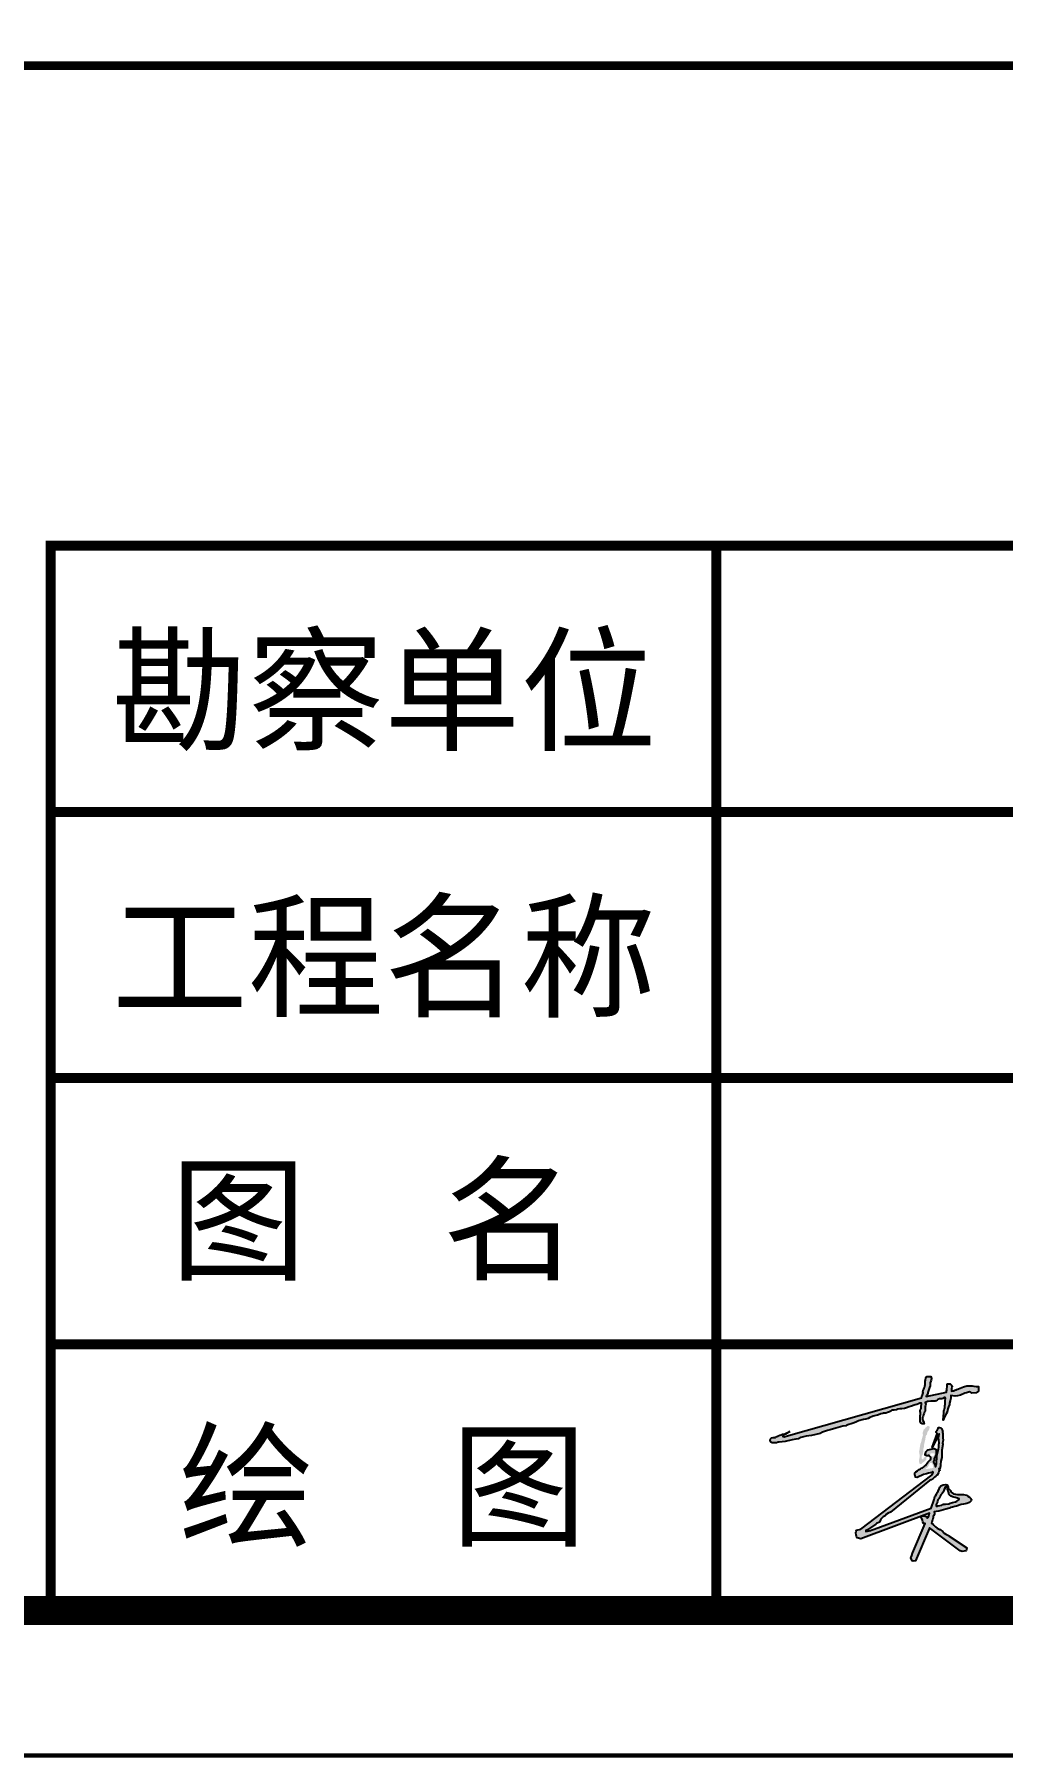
# Model space of a CAD drawing. Header units: millimetres. Extents: x -255 to 9196, y 129 to 426.
# Drawn here: x 7716.1 to 7749.5, y 129.3 to 188.8 of the extents above; entities that cross this region are included whole.
import ezdxf

# ---------------------------------------------------------------- set-up
doc = ezdxf.new("R2010")
doc.units = ezdxf.units.MM
doc.layers.add('不打印', color=7, linetype='Continuous', plot=False)
doc.layers.add('地质-图框', color=7, linetype='Continuous')
doc.layers.add('地质-标注栏', color=7, linetype='Continuous')
doc.styles.get("Standard").update_dxf_attribs({"font": 'simfang_0.ttf', "height": 2.5})

msp = doc.modelspace()

# ---------------------------------------------------------------- hatches: boundary and pattern name
h = msp.add_hatch(color=256)
h.paths.add_polyline_path([(7745.12, 141.081), (7745.186, 141.087), (7745.218, 141.097), (7745.297, 141.131), (7745.369, 141.15), (7745.394, 141.153), (7745.473, 141.16), (7745.533, 141.182), (7745.593, 141.197), (7745.646, 141.223), (7745.669, 141.245), (7745.706, 141.257), (7745.76, 141.263), (7745.842, 141.273), (7745.889, 141.289), (7745.958, 141.302), (7746.024, 141.309), (7746.12, 141.32), (7746.213, 141.35), (7746.246, 141.365), (7746.386, 141.413), (7746.412, 141.424), (7746.483, 141.45), (7746.538, 141.453), (7746.601, 141.479), (7746.649, 141.498), (7746.697, 141.501), (7746.697, 141.461), (7746.697, 141.435), (7746.693, 141.42), (7746.693, 141.391), (7746.693, 141.361), (7746.686, 141.32), (7746.667, 141.291), (7746.66, 141.25), (7746.66, 141.217), (7746.664, 141.18), (7746.664, 141.154), (7746.664, 141.121), (7746.66, 141.066), (7746.66, 141.04), (7746.66, 140.995), (7746.653, 140.97), (7746.653, 140.929), (7746.66, 140.848), (7746.684, 140.814), (7746.723, 140.786), (7746.766, 140.786), (7746.795, 140.788), (7746.766, 140.867), (7746.742, 140.929), (7746.742, 140.972), (7746.742, 141.005), (7746.756, 141.058), (7746.77, 141.096), (7746.785, 141.13), (7746.794, 141.158), (7746.809, 141.201), (7746.828, 141.225), (7746.833, 141.264), (7746.833, 141.278), (7746.833, 141.345), (7746.833, 141.383), (7746.837, 141.416), (7746.847, 141.464), (7746.828, 141.522), (7746.866, 141.541), (7746.909, 141.555), (7746.938, 141.56), (7747.019, 141.569), (7747.11, 141.569), (7747.172, 141.574), (7747.21, 141.579), (7747.239, 141.603), (7747.268, 141.627), (7747.325, 141.646), (7747.406, 141.655), (7747.44, 141.665), (7747.497, 141.694), (7747.516, 141.698), (7747.531, 141.675), (7747.521, 141.584), (7747.521, 141.526), (7747.521, 141.469), (7747.507, 141.412), (7747.507, 141.373), (7747.507, 141.33), (7747.488, 141.283), (7747.473, 141.221), (7747.478, 141.163), (7747.445, 140.919), (7747.469, 140.977), (7747.507, 141.044), (7747.555, 141.134), (7747.588, 141.192), (7747.617, 141.307), (7747.636, 141.373), (7747.665, 141.459), (7747.674, 141.507), (7747.689, 141.584), (7747.713, 141.679), (7747.717, 141.77), (7747.784, 141.756), (7747.863, 141.739), (7747.947, 141.756), (7748.043, 141.775), (7748.195, 141.846), (7748.253, 141.861), (7748.363, 141.89), (7748.439, 141.847), (7748.593, 141.861), (7748.67, 141.918), (7748.669, 141.995), (7748.668, 142.077), (7748.592, 142.083), (7748.506, 142.09), (7748.449, 142.095), (7748.377, 142.095), (7748.267, 142.095), (7748.153, 142.07), (7748.095, 142.047), (7747.979, 142.001), (7747.959, 141.989), (7747.944, 141.98), (7747.907, 141.965), (7747.883, 141.959), (7747.857, 141.948), (7747.833, 141.943), (7747.825, 141.926), (7747.782, 141.932), (7747.764, 141.924), (7747.739, 141.912), (7747.739, 141.925), (7747.739, 141.963), (7747.741, 142.006), (7747.748, 142.032), (7747.763, 142.092), (7747.741, 142.118), (7747.695, 142.17), (7747.627, 142.168), (7747.597, 142.167), (7747.593, 142.142), (7747.586, 142.089), (7747.584, 142.066), (7747.579, 142.001), (7747.579, 141.954), (7747.562, 141.913), (7747.56, 141.882), (7746.868, 141.737), (7746.879, 141.761), (7746.893, 141.794), (7746.917, 141.842), (7746.926, 141.868), (7746.943, 141.935), (7746.962, 142.008), (7746.974, 142.042), (7746.996, 142.106), (7747, 142.166), (7747.005, 142.199), (7747.019, 142.263), (7747.034, 142.296), (7747.046, 142.349), (7747.034, 142.385), (7747.019, 142.423), (7747, 142.423), (7746.96, 142.423), (7746.922, 142.423), (7746.895, 142.423), (7746.859, 142.402), (7746.853, 142.363), (7746.845, 142.32), (7746.843, 142.292), (7746.834, 142.256), (7746.834, 142.218), (7746.834, 142.189), (7746.834, 142.149), (7746.815, 142.092), (7746.8, 142.044), (7746.798, 142.016), (7746.788, 141.985), (7746.764, 141.937), (7746.75, 141.899), (7746.765, 141.859), (7746.736, 141.792), (7746.719, 141.755), (7746.712, 141.728), (7746.699, 141.681), (7742.032, 140.366), (7741.992, 140.351), (7741.958, 140.338), (7741.91, 140.35), (7741.929, 140.37), (7741.954, 140.396), (7741.976, 140.418), (7742.007, 140.437), (7742.151, 140.529), (7741.985, 140.442), (7741.907, 140.43), (7741.855, 140.405), (7741.811, 140.393), (7741.755, 140.374), (7741.746, 140.368), (7741.678, 140.334), (7741.656, 140.321), (7741.609, 140.312), (7741.575, 140.321), (7741.526, 140.309), (7741.488, 140.265), (7741.482, 140.228), (7741.479, 140.188), (7741.495, 140.151), (7741.547, 140.129), (7741.625, 140.129), (7741.69, 140.132), (7741.749, 140.151), (7741.786, 140.154), (7741.994, 140.182), (7742.236, 140.237), (7742.36, 140.256), (7742.453, 140.275), (7742.534, 140.318), (7742.723, 140.365), (7742.906, 140.389), (7743.202, 140.454), (7743.287, 140.495), (7743.457, 140.561), (7743.554, 140.577), (7743.75, 140.634), (7743.983, 140.703), (7744.093, 140.719), (7744.122, 140.738), (7744.348, 140.81), (7744.437, 140.845), (7744.522, 140.892), (7744.698, 140.933), (7744.78, 140.946), (7744.862, 140.977), (7744.919, 141.005), (7744.975, 141.027), (7745.013, 141.043), (7745.035, 141.056)])
h.paths.add_polyline_path([(7746.922, 140.528), (7746.938, 140.544), (7746.949, 140.56), (7746.971, 140.614), (7746.981, 140.657), (7746.981, 140.689), (7746.947, 140.712), (7746.94, 140.716), (7746.934, 140.716), (7746.927, 140.716), (7746.908, 140.716), (7746.903, 140.704), (7746.897, 140.698), (7746.852, 140.664), (7746.836, 140.648), (7746.819, 140.62), (7746.793, 140.603), (7746.78, 140.59), (7746.778, 140.578), (7746.772, 140.563), (7746.761, 140.531), (7746.744, 140.478), (7746.746, 140.453), (7746.749, 140.412), (7746.749, 140.383), (7746.738, 140.351), (7746.736, 140.338), (7746.729, 140.31), (7746.719, 140.281), (7746.712, 140.257), (7746.71, 140.249), (7746.702, 140.211), (7746.693, 140.166), (7746.687, 140.143), (7746.67, 140.103), (7746.659, 140.084), (7746.657, 140.06), (7746.653, 140.016), (7746.64, 139.963), (7746.638, 139.937), (7746.638, 139.916), (7746.632, 139.886), (7746.618, 139.828), (7746.628, 139.759), (7746.639, 139.695), (7746.639, 139.674), (7746.639, 139.658), (7746.628, 139.593), (7746.623, 139.577), (7746.618, 139.545), (7746.618, 139.529), (7746.618, 139.503), (7746.618, 139.465), (7746.634, 139.422), (7746.644, 139.396), (7746.698, 139.396), (7746.719, 139.433), (7746.789, 139.476), (7746.842, 139.524), (7746.869, 139.545), (7746.869, 139.572), (7746.869, 139.599), (7746.869, 139.62), (7746.88, 139.647), (7746.885, 139.663), (7746.832, 139.695), (7746.842, 139.679), (7746.837, 139.663), (7746.794, 139.625), (7746.773, 139.609), (7746.773, 139.588), (7746.767, 139.567), (7746.746, 139.556), (7746.719, 139.572), (7746.709, 139.604), (7746.709, 139.62), (7746.709, 139.679), (7746.741, 139.716), (7746.746, 139.754), (7746.767, 139.845), (7746.767, 139.893), (7746.767, 139.93), (7746.773, 139.946), (7746.783, 139.978), (7746.783, 140.032), (7746.789, 140.069), (7746.805, 140.117), (7746.805, 140.133), (7746.821, 140.197), (7746.837, 140.261), (7746.837, 140.277), (7746.842, 140.32), (7746.848, 140.357), (7746.858, 140.389), (7746.885, 140.416), (7746.896, 140.443), (7746.901, 140.486)])
h.paths.add_polyline_path([(7747.432, 140.494), (7747.432, 140.516), (7747.434, 140.531), (7747.431, 140.549), (7747.419, 140.581), (7747.409, 140.605), (7747.395, 140.619), (7747.387, 140.634), (7747.384, 140.642), (7747.366, 140.651), (7747.327, 140.658), (7747.293, 140.66), (7747.272, 140.632), (7747.266, 140.604), (7747.238, 140.563), (7747.21, 140.528), (7747.21, 140.494), (7747.245, 140.439), (7747.072, 139.968), (7747.307, 140.445), (7747.314, 140.432), (7747.293, 140.321), (7747.314, 140.127), (7747.3, 140.072), (7747.3, 140.024), (7747.3, 139.982), (7747.293, 139.913), (7747.266, 139.816), (7747.245, 139.733), (7747.231, 139.657), (7747.231, 139.574), (7747.224, 139.526), (7747.217, 139.45), (7747.217, 139.402), (7747.189, 139.305), (7747.183, 139.333), (7747.134, 139.422), (7747.12, 139.464), (7747.12, 139.485), (7747.141, 139.533), (7747.141, 139.561), (7747.141, 139.581), (7747.162, 139.609), (7747.189, 139.685), (7747.203, 139.733), (7747.203, 139.754), (7747.21, 139.796), (7747.21, 139.879), (7747.203, 139.899), (7747.141, 139.941), (7746.979, 139.906), (7746.938, 139.895), (7746.892, 139.866), (7746.857, 139.825), (7746.846, 139.804), (7746.838, 139.76), (7746.83, 139.731), (7746.83, 139.709), (7746.838, 139.704), (7746.887, 139.679), (7746.898, 139.679), (7746.917, 139.682), (7746.933, 139.698), (7746.963, 139.693), (7746.984, 139.671), (7746.998, 139.652), (7747.019, 139.615), (7747.019, 139.577), (7746.998, 139.542), (7746.925, 139.463), (7746.835, 139.353), (7746.8, 139.325), (7746.771, 139.296), (7746.741, 139.273), (7746.694, 139.254), (7746.666, 139.234), (7746.622, 139.213), (7746.565, 139.169), (7746.507, 139.135), (7746.473, 139.092), (7746.468, 139.04), (7746.483, 138.981), (7746.495, 138.948), (7746.547, 138.937), (7746.776, 139.035), (7746.874, 139.059), (7746.949, 139.085), (7747.007, 139.095), (7747.046, 139.112), (7747.082, 139.127), (7747.092, 139.127), (7747.106, 139.114), (7747.106, 139.106), (7747.097, 139.082), (7747.069, 139.023), (7744.612, 137.15), (7744.46, 137.118), (7744.444, 137.086), (7744.436, 137.022), (7744.452, 136.95), (7744.46, 136.894), (7744.476, 136.854), (7744.612, 136.814), (7746.691, 137.596), (7746.71, 137.614), (7746.734, 137.612), (7746.974, 137.702), (7746.966, 137.654), (7746.958, 137.606), (7746.918, 137.55), (7746.902, 137.534), (7746.894, 137.574), (7746.79, 137.606), (7746.734, 137.612), (7746.693, 137.596), (7746.686, 137.558), (7746.734, 137.47), (7746.734, 137.446), (7746.75, 137.406), (7746.758, 137.374), (7746.774, 137.342), (7746.83, 137.342), (7746.389, 136.318), (7746.365, 136.246), (7746.333, 136.158), (7746.381, 136.054), (7746.413, 136.046), (7746.493, 136.054), (7746.966, 137.166), (7746.982, 137.198), (7748.039, 136.406), (7748.111, 136.382), (7748.239, 136.406), (7748.255, 136.446), (7748.263, 136.51), (7747.663, 136.906), (7747.653, 136.916), (7747.606, 136.949), (7747.542, 136.982), (7747.479, 137.011), (7747.473, 137.027), (7747.438, 137.066), (7747.401, 137.096), (7747.362, 137.135), (7747.335, 137.142), (7747.239, 137.189), (7747.19, 137.23), (7747.166, 137.252), (7747.127, 137.291), (7747.092, 137.33), (7747.053, 137.357), (7747.055, 137.381), (7747.074, 137.439), (7747.074, 137.449), (7747.09, 137.5), (7747.1, 137.551), (7747.11, 137.586), (7747.13, 137.627), (7747.151, 137.678), (7747.151, 137.703), (7747.135, 137.744), (7747.212, 137.759), (7747.298, 137.774), (7747.379, 137.799), (7747.547, 137.84), (7747.669, 137.881), (7747.705, 137.896), (7747.776, 137.911), (7747.857, 137.932), (7747.913, 137.947), (7748.066, 138.008), (7748.157, 138.013), (7748.264, 138.033), (7748.325, 138.058), (7748.36, 138.069), (7748.416, 138.135), (7748.426, 138.17), (7748.411, 138.206), (7748.365, 138.251), (7748.304, 138.292), (7748.254, 138.323), (7748.147, 138.343), (7748.091, 138.343), (7747.994, 138.348), (7747.949, 138.353), (7747.872, 138.363), (7747.822, 138.368), (7747.811, 138.373), (7747.73, 138.429), (7747.72, 138.444), (7747.71, 138.475), (7747.659, 138.536), (7747.628, 138.582), (7747.623, 138.617), (7747.593, 138.678), (7747.537, 138.698), (7747.445, 138.678), (7747.374, 138.648), (7747.334, 138.602), (7747.324, 138.571), (7747.313, 138.546), (7747.278, 138.465), (7747.252, 138.424), (7747.222, 138.358), (7747.186, 138.302), (7747.166, 138.277), (7747.156, 138.226), (7747.141, 138.17), (7747.034, 137.876), (7745.067, 137.156), (7744.996, 137.126), (7744.944, 137.108), (7744.893, 137.09), (7744.835, 137.082), (7744.776, 137.076), (7744.78, 137.092), (7744.782, 137.104), (7744.813, 137.112), (7744.833, 137.13), (7745.127, 137.321), (7745.146, 137.349), (7745.251, 137.387), (7745.289, 137.473), (7745.299, 137.502), (7745.375, 137.578), (7745.442, 137.616), (7745.489, 137.664), (7745.547, 137.702), (7745.632, 137.74), (7746.981, 138.837), (7747.035, 138.85), (7747.11, 138.904), (7747.151, 138.952), (7747.198, 138.986), (7747.225, 138.999), (7747.246, 139.013), (7747.286, 139.101), (7747.313, 139.189), (7747.341, 139.189), (7747.3, 139.236), (7747.334, 139.25), (7747.341, 139.264), (7747.347, 139.304), (7747.354, 139.325), (7747.354, 139.338), (7747.354, 139.386), (7747.368, 139.494), (7747.402, 139.623), (7747.408, 139.684), (7747.408, 139.752), (7747.408, 139.874), (7747.436, 140.077), (7747.433, 140.091), (7747.431, 140.121), (7747.431, 140.14), (7747.437, 140.158), (7747.439, 140.169), (7747.44, 140.179), (7747.442, 140.203), (7747.446, 140.217), (7747.446, 140.222), (7747.446, 140.24), (7747.446, 140.258), (7747.444, 140.27), (7747.442, 140.297), (7747.442, 140.32), (7747.444, 140.346), (7747.441, 140.372), (7747.438, 140.383), (7747.438, 140.396), (7747.438, 140.404), (7747.438, 140.426), (7747.434, 140.445), (7747.433, 140.451)], flags=17)
h.paths.add_polyline_path([(7747.21, 139.879), (7747.203, 139.899), (7747.141, 139.941), (7746.979, 139.906), (7746.938, 139.895), (7746.892, 139.866), (7746.857, 139.825), (7746.846, 139.804), (7746.838, 139.76), (7746.83, 139.731), (7746.83, 139.709), (7746.838, 139.704), (7746.887, 139.679), (7746.898, 139.679), (7746.917, 139.682), (7746.933, 139.698), (7746.963, 139.693), (7746.984, 139.671), (7746.998, 139.652), (7747.019, 139.615), (7747.019, 139.577), (7746.998, 139.542), (7746.925, 139.463), (7746.835, 139.353), (7746.8, 139.325), (7746.771, 139.296), (7746.741, 139.273), (7746.694, 139.254), (7746.666, 139.234), (7746.622, 139.213), (7746.565, 139.169), (7746.507, 139.135), (7746.473, 139.092), (7746.468, 139.04), (7746.483, 138.981), (7746.495, 138.948), (7746.547, 138.937), (7746.776, 139.035), (7746.874, 139.059), (7746.949, 139.085), (7747.007, 139.095), (7747.046, 139.112), (7747.082, 139.127), (7747.092, 139.127), (7747.106, 139.114), (7747.106, 139.106), (7747.097, 139.082), (7747.069, 139.023), (7744.612, 137.15), (7744.46, 137.118), (7744.444, 137.086), (7744.436, 137.022), (7744.452, 136.95), (7744.46, 136.894), (7744.476, 136.854), (7744.612, 136.814), (7746.693, 137.596), (7746.694, 137.598), (7746.71, 137.614), (7746.734, 137.612), (7746.974, 137.702), (7746.966, 137.654), (7746.958, 137.606), (7746.918, 137.55), (7746.902, 137.534), (7746.894, 137.574), (7746.79, 137.606), (7746.734, 137.612), (7746.693, 137.596), (7746.686, 137.558), (7746.734, 137.47), (7746.734, 137.446), (7746.75, 137.406), (7746.758, 137.374), (7746.774, 137.342), (7746.83, 137.342), (7746.389, 136.318), (7746.365, 136.246), (7746.333, 136.158), (7746.381, 136.054), (7746.413, 136.046), (7746.493, 136.054), (7746.966, 137.166), (7746.982, 137.198), (7748.039, 136.406), (7748.111, 136.382), (7748.239, 136.406), (7748.255, 136.446), (7748.263, 136.51), (7747.663, 136.906), (7747.653, 136.916), (7747.606, 136.949), (7747.542, 136.982), (7747.479, 137.011), (7747.473, 137.027), (7747.438, 137.066), (7747.401, 137.096), (7747.362, 137.135), (7747.335, 137.142), (7747.239, 137.189), (7747.19, 137.23), (7747.166, 137.252), (7747.127, 137.291), (7747.092, 137.33), (7747.053, 137.357), (7747.055, 137.381), (7747.074, 137.439), (7747.074, 137.449), (7747.09, 137.5), (7747.1, 137.551), (7747.11, 137.586), (7747.13, 137.627), (7747.151, 137.678), (7747.151, 137.703), (7747.135, 137.744), (7747.212, 137.759), (7747.298, 137.774), (7747.379, 137.799), (7747.547, 137.84), (7747.669, 137.881), (7747.705, 137.896), (7747.776, 137.911), (7747.857, 137.932), (7747.913, 137.947), (7748.066, 138.008), (7748.157, 138.013), (7748.264, 138.033), (7748.325, 138.058), (7748.36, 138.069), (7748.416, 138.135), (7748.426, 138.17), (7748.411, 138.206), (7748.365, 138.251), (7748.304, 138.292), (7748.254, 138.323), (7748.147, 138.343), (7748.091, 138.343), (7747.994, 138.348), (7747.949, 138.353), (7747.872, 138.363), (7747.822, 138.368), (7747.811, 138.373), (7747.73, 138.429), (7747.72, 138.444), (7747.71, 138.475), (7747.659, 138.536), (7747.628, 138.582), (7747.623, 138.617), (7747.593, 138.678), (7747.537, 138.698), (7747.445, 138.678), (7747.374, 138.648), (7747.334, 138.602), (7747.324, 138.571), (7747.313, 138.546), (7747.278, 138.465), (7747.252, 138.424), (7747.222, 138.358), (7747.186, 138.302), (7747.166, 138.277), (7747.156, 138.226), (7747.141, 138.17), (7747.034, 137.876), (7745.067, 137.156), (7744.996, 137.126), (7744.944, 137.108), (7744.893, 137.09), (7744.835, 137.082), (7744.776, 137.076), (7744.78, 137.092), (7744.782, 137.104), (7744.813, 137.112), (7744.833, 137.13), (7745.127, 137.321), (7745.146, 137.349), (7745.251, 137.387), (7745.289, 137.473), (7745.299, 137.502), (7745.375, 137.578), (7745.442, 137.616), (7745.489, 137.664), (7745.547, 137.702), (7745.632, 137.74), (7746.981, 138.837), (7747.035, 138.85), (7747.11, 138.904), (7747.151, 138.952), (7747.198, 138.986), (7747.225, 138.999), (7747.246, 139.013), (7747.286, 139.101), (7747.313, 139.189), (7747.341, 139.189), (7747.3, 139.236), (7747.334, 139.25), (7747.341, 139.264), (7747.347, 139.304), (7747.354, 139.325), (7747.354, 139.338), (7747.354, 139.386), (7747.368, 139.494), (7747.402, 139.623), (7747.408, 139.684), (7747.408, 139.752), (7747.408, 139.874), (7747.436, 140.077), (7747.433, 140.091), (7747.431, 140.121), (7747.431, 140.14), (7747.437, 140.158), (7747.439, 140.169), (7747.44, 140.179), (7747.442, 140.203), (7747.446, 140.217), (7747.446, 140.222), (7747.446, 140.24), (7747.446, 140.258), (7747.444, 140.27), (7747.442, 140.297), (7747.442, 140.32), (7747.444, 140.346), (7747.441, 140.372), (7747.438, 140.383), (7747.438, 140.396), (7747.438, 140.404), (7747.438, 140.426), (7747.434, 140.445), (7747.433, 140.451), (7747.432, 140.494), (7747.432, 140.516), (7747.434, 140.531), (7747.431, 140.549), (7747.419, 140.581), (7747.409, 140.605), (7747.395, 140.619), (7747.387, 140.634), (7747.384, 140.642), (7747.366, 140.651), (7747.327, 140.658), (7747.293, 140.66), (7747.272, 140.632), (7747.266, 140.604), (7747.238, 140.563), (7747.21, 140.528), (7747.21, 140.494), (7747.245, 140.439), (7747.072, 139.968), (7747.307, 140.445), (7747.314, 140.432), (7747.293, 140.321), (7747.314, 140.127), (7747.3, 140.072), (7747.3, 140.024), (7747.3, 139.982), (7747.293, 139.913), (7747.266, 139.816), (7747.245, 139.733), (7747.231, 139.657), (7747.231, 139.574), (7747.224, 139.526), (7747.217, 139.45), (7747.217, 139.402), (7747.189, 139.305), (7747.183, 139.333), (7747.134, 139.422), (7747.12, 139.464), (7747.12, 139.485), (7747.141, 139.533), (7747.141, 139.561), (7747.141, 139.581), (7747.162, 139.609), (7747.189, 139.685), (7747.203, 139.733), (7747.203, 139.754), (7747.21, 139.796)], flags=17)
h = msp.add_hatch(color=256)
h.paths.add_polyline_path([(7747.313, 139.189), (7747.341, 139.189), (7747.3, 139.236), (7747.334, 139.25), (7747.341, 139.264), (7747.347, 139.304), (7747.354, 139.325), (7747.354, 139.338), (7747.354, 139.386), (7747.368, 139.494), (7747.402, 139.623), (7747.408, 139.684), (7747.408, 139.752), (7747.408, 139.874), (7747.436, 140.077), (7747.433, 140.091), (7747.431, 140.121), (7747.431, 140.14), (7747.437, 140.158), (7747.439, 140.169), (7747.44, 140.179), (7747.442, 140.203), (7747.446, 140.217), (7747.446, 140.222), (7747.446, 140.24), (7747.446, 140.258), (7747.444, 140.27), (7747.442, 140.297), (7747.442, 140.32), (7747.444, 140.346), (7747.441, 140.372), (7747.438, 140.383), (7747.438, 140.396), (7747.438, 140.404), (7747.438, 140.426), (7747.434, 140.445), (7747.433, 140.451), (7747.432, 140.494), (7747.432, 140.516), (7747.434, 140.531), (7747.431, 140.549), (7747.419, 140.581), (7747.409, 140.605), (7747.395, 140.619), (7747.387, 140.634), (7747.384, 140.642), (7747.366, 140.651), (7747.327, 140.658), (7747.293, 140.66), (7747.272, 140.632), (7747.266, 140.604), (7747.238, 140.563), (7747.21, 140.528), (7747.21, 140.494), (7747.245, 140.439), (7747.072, 139.968), (7747.307, 140.445), (7747.314, 140.432), (7747.293, 140.321), (7747.314, 140.127), (7747.3, 140.072), (7747.3, 140.024), (7747.3, 139.982), (7747.293, 139.913), (7747.266, 139.816), (7747.245, 139.733), (7747.231, 139.657), (7747.231, 139.574), (7747.224, 139.526), (7747.217, 139.45), (7747.217, 139.402), (7747.189, 139.305), (7747.183, 139.333), (7747.134, 139.422), (7747.12, 139.464), (7747.12, 139.485), (7747.141, 139.533), (7747.141, 139.561), (7747.141, 139.581), (7747.162, 139.609), (7747.189, 139.685), (7747.203, 139.733), (7747.203, 139.754), (7747.21, 139.796), (7747.21, 139.879), (7747.203, 139.899), (7747.141, 139.941), (7746.979, 139.906), (7746.938, 139.895), (7746.892, 139.866), (7746.857, 139.825), (7746.846, 139.804), (7746.838, 139.76), (7746.83, 139.731), (7746.83, 139.709), (7746.838, 139.704), (7746.887, 139.679), (7746.898, 139.679), (7746.917, 139.682), (7746.933, 139.698), (7746.963, 139.693), (7746.984, 139.671), (7746.998, 139.652), (7747.019, 139.615), (7747.019, 139.577), (7746.998, 139.542), (7746.925, 139.463), (7746.835, 139.353), (7746.8, 139.325), (7746.771, 139.296), (7746.741, 139.273), (7746.694, 139.254), (7746.666, 139.234), (7746.622, 139.213), (7746.565, 139.169), (7746.507, 139.135), (7746.473, 139.092), (7746.468, 139.04), (7746.483, 138.981), (7746.495, 138.948), (7746.547, 138.937), (7746.776, 139.035), (7746.874, 139.059), (7746.949, 139.085), (7747.007, 139.095), (7747.046, 139.112), (7747.082, 139.127), (7747.092, 139.127), (7747.106, 139.114), (7747.106, 139.106), (7747.097, 139.082), (7747.069, 139.023), (7744.612, 137.15), (7744.46, 137.118), (7744.444, 137.086), (7744.436, 137.022), (7744.452, 136.95), (7744.46, 136.894), (7744.476, 136.854), (7744.612, 136.814), (7746.691, 137.596), (7746.71, 137.614), (7746.734, 137.612), (7746.974, 137.702), (7746.966, 137.654), (7746.958, 137.606), (7746.918, 137.55), (7746.902, 137.534), (7746.894, 137.574), (7746.79, 137.606), (7746.734, 137.612), (7746.693, 137.596), (7746.686, 137.558), (7746.734, 137.47), (7746.734, 137.446), (7746.75, 137.406), (7746.758, 137.374), (7746.774, 137.342), (7746.83, 137.342), (7746.389, 136.318), (7746.365, 136.246), (7746.333, 136.158), (7746.381, 136.054), (7746.413, 136.046), (7746.493, 136.054), (7746.966, 137.166), (7746.982, 137.198), (7748.039, 136.406), (7748.111, 136.382), (7748.239, 136.406), (7748.255, 136.446), (7748.263, 136.51), (7747.663, 136.906), (7747.653, 136.916), (7747.606, 136.949), (7747.542, 136.982), (7747.479, 137.011), (7747.473, 137.027), (7747.438, 137.066), (7747.401, 137.096), (7747.362, 137.135), (7747.335, 137.142), (7747.239, 137.189), (7747.19, 137.23), (7747.166, 137.252), (7747.127, 137.291), (7747.092, 137.33), (7747.053, 137.357), (7747.055, 137.381), (7747.074, 137.439), (7747.074, 137.449), (7747.09, 137.5), (7747.1, 137.551), (7747.11, 137.586), (7747.13, 137.627), (7747.151, 137.678), (7747.151, 137.703), (7747.135, 137.744), (7747.212, 137.759), (7747.298, 137.774), (7747.379, 137.799), (7747.547, 137.84), (7747.669, 137.881), (7747.705, 137.896), (7747.776, 137.911), (7747.857, 137.932), (7747.913, 137.947), (7748.066, 138.008), (7748.157, 138.013), (7748.264, 138.033), (7748.325, 138.058), (7748.36, 138.069), (7748.416, 138.135), (7748.426, 138.17), (7748.411, 138.206), (7748.365, 138.251), (7748.304, 138.292), (7748.254, 138.323), (7748.147, 138.343), (7748.091, 138.343), (7747.994, 138.348), (7747.949, 138.353), (7747.872, 138.363), (7747.822, 138.368), (7747.811, 138.373), (7747.73, 138.429), (7747.72, 138.444), (7747.71, 138.475), (7747.659, 138.536), (7747.628, 138.582), (7747.623, 138.617), (7747.593, 138.678), (7747.537, 138.698), (7747.445, 138.678), (7747.374, 138.648), (7747.334, 138.602), (7747.324, 138.571), (7747.313, 138.546), (7747.278, 138.465), (7747.252, 138.424), (7747.222, 138.358), (7747.186, 138.302), (7747.166, 138.277), (7747.156, 138.226), (7747.141, 138.17), (7747.034, 137.876), (7745.067, 137.156), (7744.996, 137.126), (7744.944, 137.108), (7744.893, 137.09), (7744.835, 137.082), (7744.776, 137.076), (7744.78, 137.092), (7744.782, 137.104), (7744.813, 137.112), (7744.833, 137.13), (7745.127, 137.321), (7745.146, 137.349), (7745.251, 137.387), (7745.289, 137.473), (7745.299, 137.502), (7745.375, 137.578), (7745.442, 137.616), (7745.489, 137.664), (7745.547, 137.702), (7745.632, 137.74), (7746.981, 138.837), (7747.035, 138.85), (7747.11, 138.904), (7747.151, 138.952), (7747.198, 138.986), (7747.225, 138.999), (7747.246, 139.013), (7747.286, 139.101)])
h.paths.add_polyline_path([(7746.948, 139.239), (7746.88, 139.23), (7746.857, 139.224), (7746.833, 139.224), (7746.859, 139.251), (7746.874, 139.264), (7746.899, 139.281), (7746.934, 139.317), (7746.948, 139.345), (7746.955, 139.375), (7746.983, 139.418), (7746.995, 139.426), (7747.013, 139.439), (7747.051, 139.431), (7747.062, 139.422), (7747.077, 139.403), (7747.089, 139.375), (7747.1, 139.343), (7747.109, 139.298), (7747.109, 139.29), (7747.104, 139.277), (7747.102, 139.268), (7747.101, 139.264)], flags=16)
h.paths.add_polyline_path([(7747.103, 139.67), (7747.052, 139.672), (7747.011, 139.689), (7747.004, 139.704), (7747.003, 139.726), (7747.001, 139.747), (7747.001, 139.756), (7747.009, 139.76), (7747.068, 139.772), (7747.142, 139.774), (7747.15, 139.755), (7747.151, 139.739), (7747.15, 139.728), (7747.137, 139.704), (7747.119, 139.683)], flags=16)
h.paths.add_polyline_path([(7747.526, 138.606), (7747.594, 138.632), (7747.594, 138.616), (7747.594, 138.608), (7747.6, 138.59), (7747.598, 138.568), (7747.598, 138.538), (7747.6, 138.512), (7747.608, 138.494), (7747.618, 138.469), (7747.638, 138.437), (7747.648, 138.407), (7747.65, 138.383), (7747.65, 138.361), (7747.67, 138.333), (7747.727, 138.291), (7747.775, 138.27), (7747.859, 138.24), (7747.944, 138.224), (7747.998, 138.198), (7747.992, 138.166), (7747.96, 138.136), (7747.921, 138.114), (7747.871, 138.097), (7747.771, 138.071), (7747.692, 138.045), (7747.648, 138.025), (7747.528, 138.019), (7747.459, 138.013), (7747.437, 138.003), (7747.409, 137.975), (7747.268, 137.959), (7747.246, 137.947), (7747.214, 137.949), (7747.206, 137.955), (7747.206, 137.979), (7747.212, 137.991), (7747.23, 138.025), (7747.244, 138.069), (7747.254, 138.106), (7747.266, 138.16), (7747.311, 138.214), (7747.333, 138.246), (7747.347, 138.291), (7747.375, 138.337), (7747.401, 138.369), (7747.415, 138.383), (7747.473, 138.465), (7747.473, 138.494), (7747.504, 138.55), (7747.512, 138.576), (7747.512, 138.59)], flags=16)

# ---------------------------------------------------------------- linework, layer by layer
at = {"const_width": 0.345}
for points in [[(7716.631, 171.112), (7900.49, 171.112), (7900.49, 134.34), (7716.631, 134.34), (7716.631, 171.112)], [(7716.631, 171.112), (7900.49, 171.112), (7900.49, 134.34), (7716.631, 134.34), (7716.631, 171.112)], [(7739.613, 134.34), (7739.613, 171.112)], [(7716.631, 161.919), (7900.49, 161.919)], [(7716.631, 152.726), (7900.49, 152.726)], [(7716.631, 143.533), (7900.49, 143.533)], [(7739.613, 143.533), (7900.49, 143.533)]]:
    msp.add_lwpolyline(points, dxfattribs=at)
for points in [[(7742.151, 140.529), (7742.007, 140.437), (7741.976, 140.418), (7741.954, 140.396), (7741.954, 140.396), (7741.929, 140.37), (7741.929, 140.37), (7741.91, 140.35), (7741.91, 140.35), (7741.958, 140.338), (7741.992, 140.351), (7742.032, 140.366), (7746.699, 141.681), (7746.712, 141.728), (7746.719, 141.755), (7746.719, 141.755), (7746.736, 141.792), (7746.736, 141.792), (7746.765, 141.859), (7746.75, 141.899), (7746.764, 141.937), (7746.764, 141.937), (7746.788, 141.985), (7746.798, 142.016), (7746.8, 142.044), (7746.8, 142.044), (7746.815, 142.092), (7746.815, 142.092), (7746.834, 142.149), (7746.834, 142.189), (7746.834, 142.218), (7746.834, 142.256), (7746.843, 142.292), (7746.845, 142.32), (7746.853, 142.363), (7746.853, 142.363), (7746.859, 142.402), (7746.859, 142.402), (7746.895, 142.423), (7746.895, 142.423), (7746.922, 142.423), (7746.96, 142.423), (7747, 142.423), (7747.019, 142.423), (7747.034, 142.385), (7747.034, 142.385), (7747.046, 142.349), (7747.034, 142.296), (7747.019, 142.263), (7747.019, 142.263), (7747.005, 142.199), (7747, 142.166), (7747, 142.166), (7746.996, 142.106), (7746.996, 142.106), (7746.974, 142.042), (7746.962, 142.008), (7746.943, 141.935), (7746.926, 141.868), (7746.917, 141.842), (7746.893, 141.794), (7746.893, 141.794), (7746.879, 141.761), (7746.868, 141.737), (7747.56, 141.882), (7747.562, 141.913), (7747.562, 141.913), (7747.579, 141.954), (7747.579, 141.954), (7747.579, 142.001), (7747.579, 142.001), (7747.584, 142.066), (7747.586, 142.089), (7747.586, 142.089), (7747.593, 142.142), (7747.593, 142.142), (7747.597, 142.167), (7747.597, 142.167), (7747.627, 142.168), (7747.627, 142.168), (7747.695, 142.17), (7747.695, 142.17), (7747.741, 142.118), (7747.763, 142.092), (7747.748, 142.032), (7747.741, 142.006), (7747.741, 142.006), (7747.739, 141.963), (7747.739, 141.963), (7747.739, 141.925), (7747.739, 141.912), (7747.764, 141.924), (7747.782, 141.932), (7747.825, 141.926), (7747.833, 141.943), (7747.857, 141.948), (7747.883, 141.959), (7747.907, 141.965), (7747.944, 141.98), (7747.959, 141.989), (7747.979, 142.001), (7748.095, 142.047), (7748.153, 142.07), (7748.267, 142.095), (7748.267, 142.095), (7748.377, 142.095), (7748.449, 142.095), (7748.506, 142.09), (7748.592, 142.083), (7748.668, 142.077), (7748.669, 141.995), (7748.669, 141.995), (7748.67, 141.918), (7748.593, 141.861), (7748.593, 141.861), (7748.439, 141.847), (7748.363, 141.89), (7748.363, 141.89), (7748.253, 141.861), (7748.195, 141.846), (7748.195, 141.846), (7748.043, 141.775), (7748.043, 141.775), (7747.947, 141.756), (7747.947, 141.756), (7747.863, 141.739), (7747.784, 141.756), (7747.717, 141.77), (7747.713, 141.679), (7747.713, 141.679), (7747.689, 141.584), (7747.689, 141.584), (7747.674, 141.507), (7747.665, 141.459), (7747.665, 141.459), (7747.636, 141.373), (7747.617, 141.307), (7747.617, 141.307), (7747.588, 141.192), (7747.555, 141.134), (7747.555, 141.134), (7747.507, 141.044), (7747.507, 141.044), (7747.469, 140.977), (7747.469, 140.977), (7747.445, 140.919), (7747.478, 141.163), (7747.473, 141.221), (7747.488, 141.283), (7747.507, 141.33), (7747.507, 141.373), (7747.507, 141.412), (7747.521, 141.469), (7747.521, 141.526), (7747.521, 141.584), (7747.531, 141.675), (7747.516, 141.698), (7747.497, 141.694), (7747.44, 141.665), (7747.406, 141.655), (7747.325, 141.646), (7747.268, 141.627), (7747.239, 141.603), (7747.21, 141.579), (7747.172, 141.574), (7747.11, 141.569), (7747.019, 141.569), (7746.938, 141.56), (7746.909, 141.555), (7746.866, 141.541), (7746.866, 141.541), (7746.828, 141.522), (7746.847, 141.464), (7746.837, 141.416), (7746.833, 141.383), (7746.833, 141.345), (7746.833, 141.278), (7746.833, 141.264), (7746.828, 141.225), (7746.809, 141.201), (7746.794, 141.158), (7746.785, 141.13), (7746.77, 141.096), (7746.756, 141.058), (7746.742, 141.005), (7746.742, 140.972), (7746.742, 140.929), (7746.766, 140.867), (7746.795, 140.788), (7746.766, 140.786), (7746.723, 140.786), (7746.684, 140.814), (7746.66, 140.848), (7746.653, 140.929), (7746.653, 140.97), (7746.66, 140.995), (7746.66, 141.04), (7746.66, 141.066), (7746.664, 141.121), (7746.664, 141.154), (7746.664, 141.18), (7746.66, 141.217), (7746.66, 141.25), (7746.667, 141.291), (7746.686, 141.32), (7746.693, 141.361), (7746.693, 141.391), (7746.693, 141.42), (7746.697, 141.435), (7746.697, 141.461), (7746.697, 141.501), (7746.649, 141.498), (7746.601, 141.479), (7746.538, 141.453), (7746.483, 141.45), (7746.412, 141.424), (7746.386, 141.413), (7746.246, 141.365), (7746.213, 141.35), (7746.12, 141.32), (7746.024, 141.309), (7745.958, 141.302), (7745.889, 141.289), (7745.842, 141.273), (7745.76, 141.263), (7745.706, 141.257), (7745.669, 141.245), (7745.646, 141.223), (7745.593, 141.197), (7745.533, 141.182), (7745.473, 141.16), (7745.394, 141.153), (7745.369, 141.15), (7745.297, 141.131), (7745.218, 141.097), (7745.186, 141.087), (7745.12, 141.081), (7745.035, 141.056), (7745.013, 141.043), (7744.975, 141.027), (7744.919, 141.005), (7744.862, 140.977), (7744.78, 140.946), (7744.698, 140.933), (7744.522, 140.892), (7744.437, 140.845), (7744.348, 140.81), (7744.122, 140.738), (7744.093, 140.719), (7743.983, 140.703), (7743.75, 140.634), (7743.554, 140.577), (7743.457, 140.561), (7743.287, 140.495), (7743.202, 140.454), (7742.906, 140.389), (7742.723, 140.365), (7742.534, 140.318), (7742.453, 140.275), (7742.36, 140.256), (7742.236, 140.237), (7741.994, 140.182), (7741.786, 140.154), (7741.749, 140.151), (7741.69, 140.132), (7741.625, 140.129), (7741.547, 140.129), (7741.495, 140.151), (7741.479, 140.188), (7741.482, 140.228), (7741.488, 140.265), (7741.526, 140.309), (7741.575, 140.321), (7741.609, 140.312), (7741.656, 140.321), (7741.678, 140.334), (7741.746, 140.368), (7741.755, 140.374), (7741.811, 140.393), (7741.855, 140.405), (7741.907, 140.43), (7741.985, 140.442), (7742.151, 140.529)], [(7747.327, 140.658), (7747.366, 140.651), (7747.384, 140.642), (7747.387, 140.634), (7747.395, 140.619), (7747.409, 140.605), (7747.419, 140.581), (7747.431, 140.549), (7747.434, 140.531), (7747.432, 140.516), (7747.432, 140.494), (7747.433, 140.451), (7747.434, 140.445), (7747.438, 140.426), (7747.438, 140.404), (7747.438, 140.396), (7747.438, 140.383), (7747.441, 140.372), (7747.444, 140.346), (7747.442, 140.32), (7747.442, 140.297), (7747.444, 140.27), (7747.446, 140.258), (7747.446, 140.24), (7747.446, 140.222), (7747.446, 140.217), (7747.442, 140.203), (7747.44, 140.179), (7747.439, 140.169), (7747.437, 140.158), (7747.431, 140.14), (7747.431, 140.121), (7747.433, 140.091), (7747.436, 140.077), (7747.408, 139.874), (7747.408, 139.752), (7747.408, 139.684), (7747.402, 139.623), (7747.368, 139.494), (7747.354, 139.386), (7747.354, 139.338), (7747.354, 139.325), (7747.347, 139.304), (7747.341, 139.264), (7747.334, 139.25), (7747.3, 139.236), (7747.341, 139.189), (7747.313, 139.189), (7747.286, 139.101), (7747.246, 139.013), (7747.225, 138.999), (7747.198, 138.986), (7747.151, 138.952), (7747.11, 138.904), (7747.035, 138.85), (7746.981, 138.837), (7745.632, 137.74), (7745.547, 137.702), (7745.489, 137.664), (7745.442, 137.616), (7745.375, 137.578), (7745.299, 137.502), (7745.289, 137.473), (7745.251, 137.387), (7745.146, 137.349), (7745.127, 137.321), (7744.833, 137.13), (7744.813, 137.112), (7744.782, 137.104), (7744.78, 137.092), (7744.776, 137.076), (7744.835, 137.082), (7744.893, 137.09), (7744.944, 137.108), (7744.996, 137.126), (7745.067, 137.156), (7747.034, 137.876), (7747.141, 138.17), (7747.156, 138.226), (7747.166, 138.277), (7747.186, 138.302), (7747.222, 138.358), (7747.252, 138.424), (7747.278, 138.465), (7747.313, 138.546), (7747.324, 138.571), (7747.334, 138.602), (7747.374, 138.648), (7747.445, 138.678), (7747.537, 138.698), (7747.593, 138.678), (7747.623, 138.617), (7747.628, 138.582), (7747.659, 138.536), (7747.71, 138.475), (7747.72, 138.444), (7747.73, 138.429), (7747.811, 138.373), (7747.822, 138.368), (7747.872, 138.363), (7747.949, 138.353), (7747.994, 138.348), (7748.091, 138.343), (7748.147, 138.343), (7748.254, 138.323), (7748.304, 138.292), (7748.365, 138.251), (7748.411, 138.206), (7748.426, 138.17), (7748.416, 138.135), (7748.36, 138.069), (7748.325, 138.058), (7748.264, 138.033), (7748.157, 138.013), (7748.066, 138.008), (7747.913, 137.947), (7747.857, 137.932), (7747.776, 137.911), (7747.705, 137.896), (7747.669, 137.881), (7747.547, 137.84), (7747.379, 137.799), (7747.298, 137.774), (7747.212, 137.759), (7747.135, 137.744), (7747.151, 137.703), (7747.151, 137.678), (7747.13, 137.627), (7747.11, 137.586), (7747.1, 137.551), (7747.09, 137.5), (7747.074, 137.449), (7747.074, 137.439), (7747.055, 137.381), (7747.053, 137.357), (7747.092, 137.33), (7747.127, 137.291), (7747.166, 137.252), (7747.19, 137.23), (7747.239, 137.189), (7747.335, 137.142), (7747.362, 137.135), (7747.401, 137.096), (7747.438, 137.066), (7747.473, 137.027), (7747.479, 137.011), (7747.542, 136.982), (7747.606, 136.949), (7747.653, 136.916), (7747.663, 136.906), (7748.263, 136.51), (7748.255, 136.446), (7748.239, 136.406), (7748.111, 136.382), (7748.039, 136.406), (7746.982, 137.198), (7746.966, 137.166), (7746.493, 136.054), (7746.413, 136.046), (7746.381, 136.054), (7746.333, 136.158), (7746.365, 136.246), (7746.389, 136.318), (7746.83, 137.342), (7746.774, 137.342), (7746.758, 137.374), (7746.75, 137.406), (7746.734, 137.446), (7746.734, 137.47), (7746.686, 137.558), (7746.694, 137.598), (7746.71, 137.614), (7746.79, 137.606), (7746.894, 137.574), (7746.902, 137.534), (7746.918, 137.55), (7746.958, 137.606), (7746.966, 137.654), (7746.974, 137.702), (7744.612, 136.814), (7744.476, 136.854), (7744.46, 136.894), (7744.452, 136.95), (7744.436, 137.022), (7744.444, 137.086), (7744.46, 137.118), (7744.612, 137.15), (7747.069, 139.023)], [(7747.069, 139.023), (7747.097, 139.082), (7747.106, 139.106), (7747.106, 139.114), (7747.092, 139.127), (7747.082, 139.127), (7747.046, 139.112), (7747.007, 139.095), (7746.949, 139.085), (7746.874, 139.059), (7746.776, 139.035), (7746.547, 138.937), (7746.495, 138.948), (7746.483, 138.981), (7746.468, 139.04), (7746.473, 139.092), (7746.507, 139.135), (7746.565, 139.169), (7746.622, 139.213), (7746.666, 139.234), (7746.694, 139.254), (7746.741, 139.273), (7746.771, 139.296), (7746.8, 139.325), (7746.835, 139.353), (7746.925, 139.463), (7746.998, 139.542), (7747.019, 139.577), (7747.019, 139.615), (7746.998, 139.652), (7746.984, 139.671), (7746.963, 139.693), (7746.933, 139.698), (7746.917, 139.682), (7746.898, 139.679), (7746.887, 139.679), (7746.838, 139.704), (7746.83, 139.709), (7746.83, 139.731), (7746.838, 139.76), (7746.846, 139.804), (7746.857, 139.825), (7746.892, 139.866), (7746.938, 139.895), (7746.979, 139.906), (7747.141, 139.941), (7747.203, 139.899), (7747.21, 139.879), (7747.21, 139.796), (7747.203, 139.754), (7747.203, 139.733), (7747.189, 139.685), (7747.162, 139.609), (7747.141, 139.581), (7747.141, 139.561), (7747.141, 139.533), (7747.12, 139.485), (7747.12, 139.464), (7747.134, 139.422), (7747.183, 139.333), (7747.189, 139.305), (7747.217, 139.402), (7747.217, 139.45), (7747.224, 139.526), (7747.231, 139.574), (7747.231, 139.657), (7747.245, 139.733), (7747.266, 139.816), (7747.293, 139.913), (7747.3, 139.982), (7747.3, 140.024), (7747.3, 140.072), (7747.314, 140.127), (7747.293, 140.321), (7747.314, 140.432), (7747.307, 140.445), (7747.072, 139.968), (7747.245, 140.439), (7747.21, 140.494), (7747.21, 140.528), (7747.238, 140.563), (7747.266, 140.604), (7747.272, 140.632), (7747.293, 140.66), (7747.334, 140.657)], [(7747.268, 137.959), (7747.409, 137.975), (7747.437, 138.003), (7747.459, 138.013), (7747.528, 138.019), (7747.648, 138.025), (7747.692, 138.045), (7747.771, 138.071), (7747.871, 138.097), (7747.921, 138.114), (7747.96, 138.136), (7747.992, 138.166), (7747.998, 138.198), (7747.944, 138.224), (7747.859, 138.24), (7747.775, 138.27), (7747.727, 138.291), (7747.67, 138.333), (7747.65, 138.361), (7747.65, 138.383), (7747.648, 138.407), (7747.638, 138.437), (7747.618, 138.469), (7747.608, 138.494), (7747.6, 138.512), (7747.598, 138.538), (7747.598, 138.568), (7747.6, 138.59), (7747.594, 138.608), (7747.594, 138.616), (7747.594, 138.632), (7747.526, 138.606), (7747.512, 138.59), (7747.512, 138.576), (7747.504, 138.55), (7747.473, 138.494), (7747.473, 138.465), (7747.415, 138.383), (7747.401, 138.369), (7747.375, 138.337), (7747.347, 138.291), (7747.333, 138.246), (7747.311, 138.214), (7747.266, 138.16), (7747.254, 138.106), (7747.244, 138.069), (7747.23, 138.025), (7747.212, 137.991), (7747.206, 137.979), (7747.206, 137.955), (7747.214, 137.949), (7747.246, 137.947), (7747.268, 137.959)]]:
    msp.add_lwpolyline(points)
at = {"layer": '不打印', "linetype": 'Continuous', "const_width": 0.15}
msp.add_lwpolyline([(7485.49, 129.34), (7905.49, 129.34), (7905.49, 426.34), (7485.49, 426.34), (7485.49, 129.34)], dxfattribs=at)
at = {"layer": '地质-图框', "linetype": 'Continuous', "const_width": 1}
msp.add_lwpolyline([(7490.49, 134.34), (7900.49, 134.34), (7900.49, 421.34), (7490.49, 421.34), (7490.49, 134.34), (7900.49, 134.34)], dxfattribs=at)
at = {"layer": '地质-标注栏', "color": 7, "linetype": 'Continuous', "const_width": 0.3}
msp.add_lwpolyline([(7498.195, 187.69), (7892.781, 187.69)], dxfattribs=at)

# ---------------------------------------------------------------- texts
for s, p in [('勘察单位', (7718.741, 164.392)), ('工程名称', (7718.741, 155.199)), ('图  名', (7720.767, 146.112)), ('绘  图', (7721.057, 136.919))]:
    msp.add_text(s, height=3.4474).set_placement(p)

doc.saveas('drawing.dxf')
